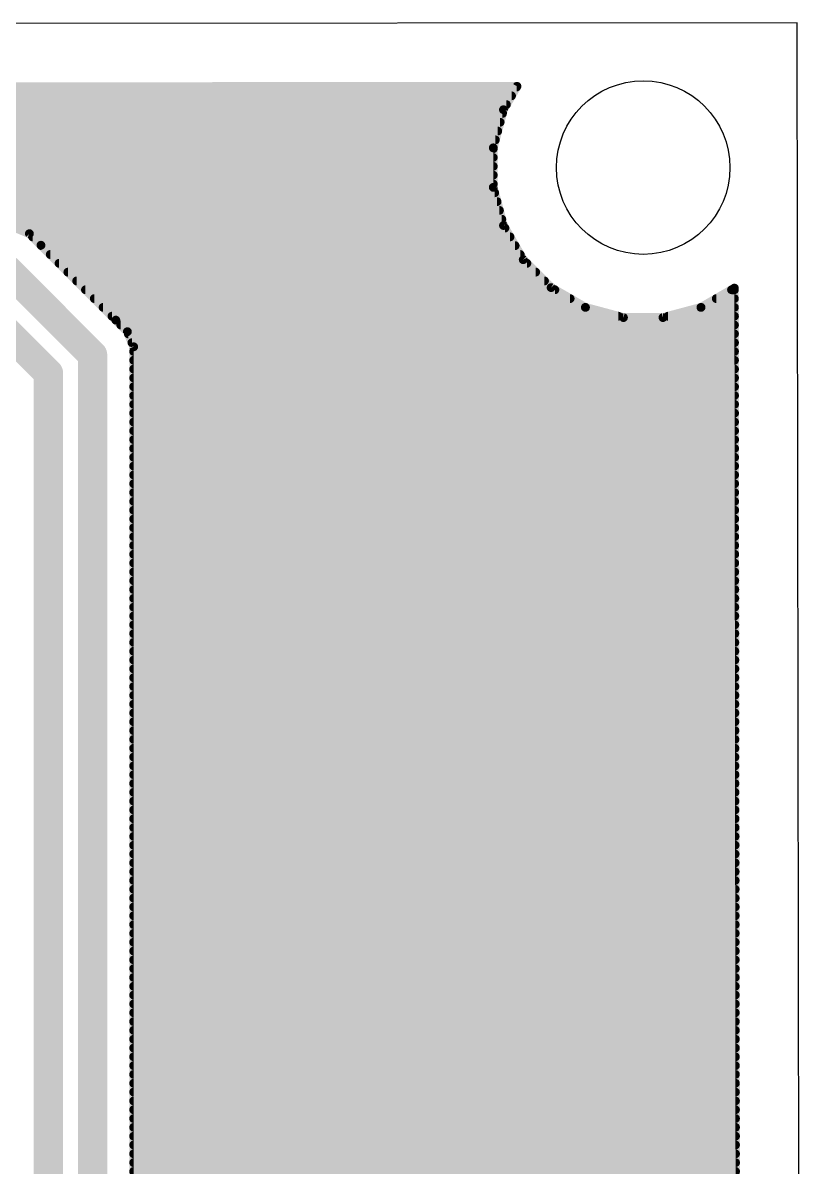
# Model space of a CAD drawing. Extents: x 1.5 to 61.1, y 27.7 to 80.1.
# Drawn here: x 47.66 to 61.11, y 60.27 to 80.05 of the extents above; entities that cross this region are included whole.
import ezdxf

# ---------------------------------------------------------------- set-up
doc = ezdxf.new("R2010")
doc.units = 0
doc.layers.add('1', color=12, linetype='CONTINUOUS')
doc.layers.add('20', color=31, linetype='CONTINUOUS')

msp = doc.modelspace()

# ---------------------------------------------------------------- linework, layer by layer
at = {"layer": '1'}
for points, const_width in [([(5.9971, 78.9117), (56.2018, 78.9547)], 0.1524), ([(42.7764, 78.9432), (56.1951, 78.9432)], 0.1524), ([(56.2018, 78.9547), (55.9681, 78.5501)], 0.1524), ([(6.0669, 78.7908), (56.1071, 78.7908)], 0.1524), ([(6.139, 78.6384), (56.0191, 78.6384)], 0.1524), ([(6.1798, 78.486), (55.951, 78.486)], 0.1524), ([(55.9681, 78.5501), (55.7915, 77.8908)], 0.1524), ([(6.2206, 78.3336), (55.9101, 78.3336)], 0.1524), ([(6.2615, 78.1812), (55.8693, 78.1812)], 0.1524), ([(6.3019, 78.0288), (55.8285, 78.0288)], 0.1524), ([(6.3019, 77.8764), (55.7915, 77.8764)], 0.1524), ([(55.7915, 77.8908), (55.7915, 77.2082)], 0.1524), ([(6.3019, 77.724), (55.7915, 77.724)], 0.1524), ([(8.0398, 77.5716), (55.7915, 77.5716)], 0.1524), ([(13.4767, 77.4192), (55.7915, 77.4192)], 0.1524), ([(13.6291, 77.2668), (55.7915, 77.2668)], 0.1524), ([(13.7815, 77.1144), (55.8166, 77.1144)], 0.1524), ([(55.7915, 77.2082), (55.9681, 76.549)], 0.1524), ([(13.9339, 76.962), (55.8575, 76.962)], 0.1524), ([(14.0863, 76.8096), (55.8983, 76.8096)], 0.1524), ([(14.2387, 76.6572), (55.9391, 76.6572)], 0.1524), ([(47.7722, 76.408), (47.5109, 76.5162)], 0.1524), ([(47.5384, 76.5048), (55.9936, 76.5048)], 0.1524), ([(55.9681, 76.549), (56.3094, 75.9579)], 0.1524), ([(47.9723, 76.2079), (47.7722, 76.408)], 0.1524), ([(47.8278, 76.3524), (56.0816, 76.3524)], 0.1524), ([(49.2666, 74.9136), (47.9723, 76.2079)], 0.1524), ([(47.9802, 76.2), (56.1696, 76.2)], 0.1524), ([(47.3694, 75.805), (48.8638, 74.3107)], 0.508), ([(48.1326, 76.0476), (56.2576, 76.0476)], 0.1524), ([(48.285, 75.8952), (56.3721, 75.8952)], 0.1524), ([(56.3094, 75.9579), (56.792, 75.4752)], 0.1524), ([(48.4374, 75.7428), (56.5245, 75.7428)], 0.1524), ([(48.5898, 75.5904), (56.6769, 75.5904)], 0.1524), ([(48.7422, 75.438), (56.8565, 75.438)], 0.1524), ([(48.8946, 75.2856), (57.1205, 75.2856)], 0.1524), ([(56.792, 75.4752), (57.3831, 75.134)], 0.1524), ([(59.3842, 75.134), (59.9602, 75.4665)], 0.1524), ([(59.6469, 75.2856), (59.9605, 75.2856)], 0.1524), ([(59.9108, 75.438), (59.9603, 75.438)], 0.1524), ([(59.9602, 75.4665), (59.9858, 55.5743)], 0.1524), ([(47.0538, 75.043), (48.1018, 73.995)], 0.508), ([(49.047, 75.1332), (57.386, 75.1332)], 0.1524), ([(57.3831, 75.134), (58.0424, 74.9573)], 0.1524), ([(58.7249, 74.9573), (59.3842, 75.134)], 0.1524), ([(59.3814, 75.1332), (59.9607, 75.1332)], 0.1524), ([(49.1994, 74.9808), (57.9547, 74.9808)], 0.1524), ([(49.4667, 74.7135), (49.2666, 74.9136)], 0.1524), ([(58.0424, 74.9573), (58.7249, 74.9573)], 0.1524), ([(58.8126, 74.9808), (59.9609, 74.9808)], 0.1524), ([(49.3518, 74.8284), (59.9611, 74.8284)], 0.1524), ([(49.575, 74.4521), (49.4667, 74.7135)], 0.1524), ([(48.8638, 74.3107), (48.8638, 56.8692)], 0.508), ([(49.4822, 74.676), (59.9613, 74.676)], 0.1524), ([(49.5454, 74.5236), (59.9615, 74.5236)], 0.1524), ([(49.575, 57.3357), (49.575, 74.4521)], 0.1524), ([(49.575, 74.3712), (59.9616, 74.3712)], 0.1524), ([(48.1018, 73.995), (48.1018, 57.1848)], 0.508), ([(49.575, 74.2188), (59.9618, 74.2188)], 0.1524), ([(49.575, 74.0664), (59.962, 74.0664)], 0.1524), ([(49.575, 73.914), (59.9622, 73.914)], 0.1524), ([(49.575, 73.7616), (59.9624, 73.7616)], 0.1524), ([(49.575, 73.6092), (59.9626, 73.6092)], 0.1524), ([(49.575, 73.4568), (59.9628, 73.4568)], 0.1524), ([(49.575, 73.3044), (59.963, 73.3044)], 0.1524), ([(49.575, 73.152), (59.9632, 73.152)], 0.1524), ([(49.575, 72.9996), (59.9634, 72.9996)], 0.1524), ([(49.575, 72.8472), (59.9636, 72.8472)], 0.1524), ([(49.575, 72.6948), (59.9638, 72.6948)], 0.1524), ([(49.575, 72.5424), (59.964, 72.5424)], 0.1524), ([(49.575, 72.39), (59.9642, 72.39)], 0.1524), ([(49.575, 72.2376), (59.9644, 72.2376)], 0.1524), ([(49.575, 72.0852), (59.9646, 72.0852)], 0.1524), ([(49.575, 71.9328), (59.9648, 71.9328)], 0.1524), ([(49.575, 71.7804), (59.965, 71.7804)], 0.1524), ([(49.575, 71.628), (59.9652, 71.628)], 0.1524), ([(49.575, 71.4756), (59.9654, 71.4756)], 0.1524), ([(49.575, 71.3232), (59.9656, 71.3232)], 0.1524), ([(49.575, 71.1708), (59.9658, 71.1708)], 0.1524), ([(49.575, 71.0184), (59.9659, 71.0184)], 0.1524), ([(49.575, 70.866), (59.9661, 70.866)], 0.1524), ([(49.575, 70.7136), (59.9663, 70.7136)], 0.1524), ([(49.575, 70.5612), (59.9665, 70.5612)], 0.1524), ([(49.575, 70.4088), (59.9667, 70.4088)], 0.1524), ([(49.575, 70.2564), (59.9669, 70.2564)], 0.1524), ([(49.575, 70.104), (59.9671, 70.104)], 0.1524), ([(49.575, 69.9516), (59.9673, 69.9516)], 0.1524), ([(49.575, 69.7992), (59.9675, 69.7992)], 0.1524), ([(49.575, 69.6468), (59.9677, 69.6468)], 0.1524), ([(49.575, 69.4944), (59.9679, 69.4944)], 0.1524), ([(49.575, 69.342), (59.9681, 69.342)], 0.1524), ([(49.575, 69.1896), (59.9683, 69.1896)], 0.1524), ([(49.575, 69.0372), (59.9685, 69.0372)], 0.1524), ([(49.575, 68.8848), (59.9687, 68.8848)], 0.1524), ([(49.575, 68.7324), (59.9689, 68.7324)], 0.1524), ([(49.575, 68.58), (59.9691, 68.58)], 0.1524), ([(49.575, 68.4276), (59.9693, 68.4276)], 0.1524), ([(49.575, 68.2752), (59.9695, 68.2752)], 0.1524), ([(49.575, 68.1228), (59.9697, 68.1228)], 0.1524), ([(49.575, 67.9704), (59.9699, 67.9704)], 0.1524), ([(49.575, 67.818), (59.9701, 67.818)], 0.1524), ([(49.575, 67.6656), (59.9703, 67.6656)], 0.1524), ([(49.575, 67.5132), (59.9704, 67.5132)], 0.1524), ([(49.575, 67.3608), (59.9706, 67.3608)], 0.1524), ([(49.575, 67.2084), (59.9708, 67.2084)], 0.1524), ([(49.575, 67.056), (59.971, 67.056)], 0.1524), ([(49.575, 66.9036), (59.9712, 66.9036)], 0.1524), ([(49.575, 66.7512), (59.9714, 66.7512)], 0.1524), ([(49.575, 66.5988), (59.9716, 66.5988)], 0.1524), ([(49.575, 66.4464), (59.9718, 66.4464)], 0.1524), ([(49.575, 66.294), (59.972, 66.294)], 0.1524), ([(49.575, 66.1416), (59.9722, 66.1416)], 0.1524), ([(49.575, 65.9892), (59.9724, 65.9892)], 0.1524), ([(49.575, 65.8368), (59.9726, 65.8368)], 0.1524), ([(49.575, 65.6844), (59.9728, 65.6844)], 0.1524), ([(49.575, 65.532), (59.973, 65.532)], 0.1524), ([(49.575, 65.3796), (59.9732, 65.3796)], 0.1524), ([(49.575, 65.2272), (59.9734, 65.2272)], 0.1524), ([(49.575, 65.0748), (59.9736, 65.0748)], 0.1524), ([(49.575, 64.9224), (59.9738, 64.9224)], 0.1524), ([(49.575, 64.77), (59.974, 64.77)], 0.1524), ([(49.575, 64.6176), (59.9742, 64.6176)], 0.1524), ([(49.575, 64.4652), (59.9744, 64.4652)], 0.1524), ([(49.575, 64.3128), (59.9746, 64.3128)], 0.1524), ([(49.575, 64.1604), (59.9747, 64.1604)], 0.1524), ([(49.575, 64.008), (59.9749, 64.008)], 0.1524), ([(49.575, 63.8556), (59.9751, 63.8556)], 0.1524), ([(49.575, 63.7032), (59.9753, 63.7032)], 0.1524), ([(49.575, 63.5508), (59.9755, 63.5508)], 0.1524), ([(49.575, 63.3984), (59.9757, 63.3984)], 0.1524), ([(49.575, 63.246), (59.9759, 63.246)], 0.1524), ([(49.575, 63.0936), (59.9761, 63.0936)], 0.1524), ([(49.575, 62.9412), (59.9763, 62.9412)], 0.1524), ([(49.575, 62.7888), (59.9765, 62.7888)], 0.1524), ([(49.575, 62.6364), (59.9767, 62.6364)], 0.1524), ([(49.575, 62.484), (59.9769, 62.484)], 0.1524), ([(49.575, 62.3316), (59.9771, 62.3316)], 0.1524), ([(49.575, 62.1792), (59.9773, 62.1792)], 0.1524), ([(49.575, 62.0268), (59.9775, 62.0268)], 0.1524), ([(49.575, 61.8744), (59.9777, 61.8744)], 0.1524), ([(49.575, 61.722), (59.9779, 61.722)], 0.1524), ([(49.575, 61.5696), (59.9781, 61.5696)], 0.1524), ([(49.575, 61.4172), (59.9783, 61.4172)], 0.1524), ([(49.575, 61.2648), (59.9785, 61.2648)], 0.1524), ([(49.575, 61.1124), (59.9787, 61.1124)], 0.1524), ([(49.575, 60.96), (59.9789, 60.96)], 0.1524), ([(49.575, 60.8076), (59.9791, 60.8076)], 0.1524), ([(49.575, 60.6552), (59.9792, 60.6552)], 0.1524), ([(49.575, 60.5028), (59.9794, 60.5028)], 0.1524), ([(49.575, 60.3504), (59.9796, 60.3504)], 0.1524), ([(49.575, 60.198), (59.9798, 60.198)], 0.1524)]:
    msp.add_lwpolyline(points, dxfattribs=dict(at, const_width=const_width))
for points, const_width in [([(56.2348, 78.9357, 1), (56.1688, 78.9738)], 0.0762), ([(56.1951, 78.9051, 1), (56.1951, 78.9813)], 0.0762), ([(56.2018, 78.9166, 1), (56.2017, 78.9928)], 0.0762), ([(56.1071, 78.7527, 1), (56.1071, 78.8289)], 0.0762), ([(55.9351, 78.5691, 1), (56.0011, 78.531)], 0.0762), ([(56.0049, 78.5402, 1), (55.9313, 78.5599)], 0.0762), ([(55.951, 78.4479, 1), (55.951, 78.5241)], 0.0762), ([(56.0191, 78.6003, 1), (56.0191, 78.6765)], 0.0762), ([(55.9101, 78.2955, 1), (55.9101, 78.3717)], 0.0762), ([(55.8693, 78.1431, 1), (55.8693, 78.2193)], 0.0762), ([(55.8296, 77.8908, 1), (55.7534, 77.8908)], 0.0762), ([(55.7547, 77.9006, 1), (55.8283, 77.8809)], 0.0762), ([(55.7915, 77.8383, 1), (55.7915, 77.9145)], 0.0762), ([(55.8285, 77.9907, 1), (55.8285, 78.0669)], 0.0762), ([(55.7915, 77.6859, 1), (55.7915, 77.7621)], 0.0762), ([(55.7915, 77.5335, 1), (55.7915, 77.6097)], 0.0762), ([(55.7915, 77.3811, 1), (55.7915, 77.4573)], 0.0762), ([(55.7915, 77.2287, 1), (55.7915, 77.3049)], 0.0762), ([(55.8283, 77.2181, 1), (55.7547, 77.1984)], 0.0762), ([(55.7534, 77.2082, 1), (55.8296, 77.2082)], 0.0762), ([(55.8166, 77.0763, 1), (55.8166, 77.1525)], 0.0762), ([(55.8575, 76.9239, 1), (55.8575, 77.0001)], 0.0762), ([(55.8983, 76.7715, 1), (55.8983, 76.8477)], 0.0762), ([(56.0011, 76.568, 1), (55.9351, 76.5299)], 0.0762), ([(55.9313, 76.5391, 1), (56.0049, 76.5588)], 0.0762), ([(55.9391, 76.6191, 1), (55.9391, 76.6953)], 0.0762), ([(55.9936, 76.4667, 1), (55.9936, 76.5429)], 0.0762), ([(47.7992, 76.4349, 1), (47.7453, 76.381)], 0.0762), ([(47.7577, 76.3728, 1), (47.7868, 76.4432)], 0.0762), ([(47.8278, 76.3905, 1), (47.8278, 76.3143)], 0.0762), ([(56.0816, 76.3143, 1), (56.0816, 76.3905)], 0.0762), ([(47.9993, 76.2348, 1), (47.9454, 76.1809)], 0.0762), ([(47.9802, 76.2381, 1), (47.9802, 76.1619)], 0.0762), ([(47.9454, 76.1809, 1), (47.9993, 76.2348)], 0.0762), ([(56.1696, 76.1619, 1), (56.1696, 76.2381)], 0.0762), ([(48.1326, 76.0857, 1), (48.1326, 76.0095)], 0.0762), ([(48.285, 75.9333, 1), (48.285, 75.8571)], 0.0762), ([(56.2576, 76.0095, 1), (56.2576, 76.0857)], 0.0762), ([(56.3363, 75.9848, 1), (56.2825, 75.9309)], 0.0762), ([(56.2764, 75.9388, 1), (56.3424, 75.9769)], 0.0762), ([(56.3721, 75.8571, 1), (56.3721, 75.9333)], 0.0762), ([(48.4374, 75.7809, 1), (48.4374, 75.7047)], 0.0762), ([(56.5245, 75.7047, 1), (56.5245, 75.7809)], 0.0762), ([(48.5898, 75.6285, 1), (48.5898, 75.5523)], 0.0762), ([(56.6769, 75.5523, 1), (56.6769, 75.6285)], 0.0762), ([(48.7422, 75.4761, 1), (48.7422, 75.3999)], 0.0762), ([(48.8946, 75.3237, 1), (48.8946, 75.2475)], 0.0762), ([(56.8111, 75.5082, 1), (56.773, 75.4422)], 0.0762), ([(56.7651, 75.4483, 1), (56.819, 75.5022)], 0.0762), ([(56.8565, 75.3999, 1), (56.8565, 75.4761)], 0.0762), ([(57.1205, 75.2475, 1), (57.1205, 75.3237)], 0.0762), ([(59.6469, 75.3237, 1), (59.6469, 75.2475)], 0.0762), ([(59.9108, 75.4761, 1), (59.9108, 75.3999)], 0.0762), ([(59.9983, 75.4666, 1), (59.9221, 75.4665)], 0.0762), ([(59.9793, 75.4335, 1), (59.9412, 75.4995)], 0.0762), ([(59.9603, 75.3999, 1), (59.9603, 75.4761)], 0.0762), ([(59.9605, 75.2475, 1), (59.9605, 75.3237)], 0.0762), ([(49.047, 75.1713, 1), (49.047, 75.0951)], 0.0762), ([(57.393, 75.1708, 1), (57.3733, 75.0972)], 0.0762), ([(57.3641, 75.101, 1), (57.4022, 75.167)], 0.0762), ([(57.386, 75.0951, 1), (57.386, 75.1713)], 0.0762), ([(59.3814, 75.1713, 1), (59.3814, 75.0951)], 0.0762), ([(59.3652, 75.167, 1), (59.4033, 75.101)], 0.0762), ([(59.3941, 75.0972, 1), (59.3744, 75.1708)], 0.0762), ([(59.9607, 75.0951, 1), (59.9607, 75.1713)], 0.0762), ([(49.1994, 75.0189, 1), (49.1994, 74.9427)], 0.0762), ([(49.2936, 74.9405, 1), (49.2397, 74.8866)], 0.0762), ([(49.2397, 74.8866, 1), (49.2936, 74.9405)], 0.0762), ([(57.9547, 74.9427, 1), (57.9547, 75.0189)], 0.0762), ([(58.0424, 74.9954, 1), (58.0424, 74.9192)], 0.0762), ([(58.0325, 74.9205, 1), (58.0523, 74.9941)], 0.0762), ([(58.7151, 74.9941, 1), (58.7348, 74.9205)], 0.0762), ([(58.7249, 74.9192, 1), (58.7249, 74.9954)], 0.0762), ([(58.8126, 75.0189, 1), (58.8126, 74.9427)], 0.0762), ([(59.9609, 74.9427, 1), (59.9609, 75.0189)], 0.0762), ([(49.3518, 74.8665, 1), (49.3518, 74.7903)], 0.0762), ([(49.5019, 74.7281, 1), (49.4315, 74.6989)], 0.0762), ([(49.4397, 74.6866, 1), (49.4936, 74.7405)], 0.0762), ([(59.9611, 74.7903, 1), (59.9611, 74.8665)], 0.0762), ([(48.9908, 74.3107, 1), (48.7368, 74.3107)], 0.254), ([(49.4822, 74.7141, 1), (49.4822, 74.6379)], 0.0762), ([(49.5454, 74.5617, 1), (49.5454, 74.4855)], 0.0762), ([(59.9613, 74.6379, 1), (59.9613, 74.7141)], 0.0762), ([(59.9615, 74.4855, 1), (59.9615, 74.5617)], 0.0762), ([(48.774, 74.2209, 1), (48.9536, 74.4005)], 0.254), ([(49.6131, 74.4521, 1), (49.5369, 74.4521)], 0.0762), ([(49.575, 74.4093, 1), (49.575, 74.3331)], 0.0762), ([(49.5398, 74.4375, 1), (49.6102, 74.4667)], 0.0762), ([(59.9616, 74.3331, 1), (59.9616, 74.4093)], 0.0762), ([(48.2288, 73.995, 1), (47.9748, 73.995)], 0.254), ([(48.012, 73.9052, 1), (48.1916, 74.0848)], 0.254), ([(49.575, 74.2569, 1), (49.575, 74.1807)], 0.0762), ([(59.9618, 74.1807, 1), (59.9618, 74.2569)], 0.0762), ([(49.575, 74.1045, 1), (49.575, 74.0283)], 0.0762), ([(49.575, 73.9521, 1), (49.575, 73.8759)], 0.0762), ([(59.962, 74.0283, 1), (59.962, 74.1045)], 0.0762), ([(59.9622, 73.8759, 1), (59.9622, 73.9521)], 0.0762), ([(49.575, 73.7997, 1), (49.575, 73.7235)], 0.0762), ([(59.9624, 73.7235, 1), (59.9624, 73.7997)], 0.0762), ([(49.575, 73.6473, 1), (49.575, 73.5711)], 0.0762), ([(59.9626, 73.5711, 1), (59.9626, 73.6473)], 0.0762), ([(49.575, 73.4949, 1), (49.575, 73.4187)], 0.0762), ([(49.575, 73.3425, 1), (49.575, 73.2663)], 0.0762), ([(59.9628, 73.4187, 1), (59.9628, 73.4949)], 0.0762), ([(59.963, 73.2663, 1), (59.963, 73.3425)], 0.0762), ([(49.575, 73.1901, 1), (49.575, 73.1139)], 0.0762), ([(59.9632, 73.1139, 1), (59.9632, 73.1901)], 0.0762), ([(49.575, 73.0377, 1), (49.575, 72.9615)], 0.0762), ([(59.9634, 72.9615, 1), (59.9634, 73.0377)], 0.0762), ([(49.575, 72.8853, 1), (49.575, 72.8091)], 0.0762), ([(59.9636, 72.8091, 1), (59.9636, 72.8853)], 0.0762), ([(49.575, 72.7329, 1), (49.575, 72.6567)], 0.0762), ([(49.575, 72.5805, 1), (49.575, 72.5043)], 0.0762), ([(59.9638, 72.6567, 1), (59.9638, 72.7329)], 0.0762), ([(59.964, 72.5043, 1), (59.964, 72.5805)], 0.0762), ([(49.575, 72.4281, 1), (49.575, 72.3519)], 0.0762), ([(59.9642, 72.3519, 1), (59.9642, 72.4281)], 0.0762), ([(49.575, 72.2757, 1), (49.575, 72.1995)], 0.0762), ([(59.9644, 72.1995, 1), (59.9644, 72.2757)], 0.0762), ([(49.575, 72.1233, 1), (49.575, 72.0471)], 0.0762), ([(49.575, 71.9709, 1), (49.575, 71.8947)], 0.0762), ([(59.9646, 72.0471, 1), (59.9646, 72.1233)], 0.0762), ([(59.9648, 71.8947, 1), (59.9648, 71.9709)], 0.0762), ([(49.575, 71.8185, 1), (49.575, 71.7423)], 0.0762), ([(59.965, 71.7423, 1), (59.965, 71.8185)], 0.0762), ([(49.575, 71.6661, 1), (49.575, 71.5899)], 0.0762), ([(59.9652, 71.5899, 1), (59.9652, 71.6661)], 0.0762), ([(49.575, 71.5137, 1), (49.575, 71.4375)], 0.0762), ([(59.9654, 71.4375, 1), (59.9654, 71.5137)], 0.0762), ([(49.575, 71.3613, 1), (49.575, 71.2851)], 0.0762), ([(49.575, 71.2089, 1), (49.575, 71.1327)], 0.0762), ([(59.9656, 71.2851, 1), (59.9656, 71.3613)], 0.0762), ([(59.9658, 71.1327, 1), (59.9658, 71.2089)], 0.0762), ([(49.575, 71.0565, 1), (49.575, 70.9803)], 0.0762), ([(59.9659, 70.9803, 1), (59.9659, 71.0565)], 0.0762), ([(49.575, 70.9041, 1), (49.575, 70.8279)], 0.0762), ([(59.9661, 70.8279, 1), (59.9661, 70.9041)], 0.0762), ([(49.575, 70.7517, 1), (49.575, 70.6755)], 0.0762), ([(49.575, 70.5993, 1), (49.575, 70.5231)], 0.0762), ([(59.9663, 70.6755, 1), (59.9663, 70.7517)], 0.0762), ([(59.9665, 70.5231, 1), (59.9665, 70.5993)], 0.0762), ([(49.575, 70.4469, 1), (49.575, 70.3707)], 0.0762), ([(59.9667, 70.3707, 1), (59.9667, 70.4469)], 0.0762), ([(49.575, 70.2945, 1), (49.575, 70.2183)], 0.0762), ([(59.9669, 70.2183, 1), (59.9669, 70.2945)], 0.0762), ([(49.575, 70.1421, 1), (49.575, 70.0659)], 0.0762), ([(49.575, 69.9897, 1), (49.575, 69.9135)], 0.0762), ([(59.9671, 70.0659, 1), (59.9671, 70.1421)], 0.0762), ([(59.9673, 69.9135, 1), (59.9673, 69.9897)], 0.0762), ([(49.575, 69.8373, 1), (49.575, 69.7611)], 0.0762), ([(59.9675, 69.7611, 1), (59.9675, 69.8373)], 0.0762), ([(49.575, 69.6849, 1), (49.575, 69.6087)], 0.0762), ([(59.9677, 69.6087, 1), (59.9677, 69.6849)], 0.0762), ([(49.575, 69.5325, 1), (49.575, 69.4563)], 0.0762), ([(59.9679, 69.4563, 1), (59.9679, 69.5325)], 0.0762), ([(49.575, 69.3801, 1), (49.575, 69.3039)], 0.0762), ([(49.575, 69.2277, 1), (49.575, 69.1515)], 0.0762), ([(59.9681, 69.3039, 1), (59.9681, 69.3801)], 0.0762), ([(59.9683, 69.1515, 1), (59.9683, 69.2277)], 0.0762), ([(49.575, 69.0753, 1), (49.575, 68.9991)], 0.0762), ([(59.9685, 68.9991, 1), (59.9685, 69.0753)], 0.0762), ([(49.575, 68.9229, 1), (49.575, 68.8467)], 0.0762), ([(59.9687, 68.8467, 1), (59.9687, 68.9229)], 0.0762), ([(49.575, 68.7705, 1), (49.575, 68.6943)], 0.0762), ([(49.575, 68.6181, 1), (49.575, 68.5419)], 0.0762), ([(59.9689, 68.6943, 1), (59.9689, 68.7705)], 0.0762), ([(59.9691, 68.5419, 1), (59.9691, 68.6181)], 0.0762), ([(49.575, 68.4657, 1), (49.575, 68.3895)], 0.0762), ([(59.9693, 68.3895, 1), (59.9693, 68.4657)], 0.0762), ([(49.575, 68.3133, 1), (49.575, 68.2371)], 0.0762), ([(59.9695, 68.2371, 1), (59.9695, 68.3133)], 0.0762), ([(49.575, 68.1609, 1), (49.575, 68.0847)], 0.0762), ([(49.575, 68.0085, 1), (49.575, 67.9323)], 0.0762), ([(59.9697, 68.0847, 1), (59.9697, 68.1609)], 0.0762), ([(59.9699, 67.9323, 1), (59.9699, 68.0085)], 0.0762), ([(49.575, 67.8561, 1), (49.575, 67.7799)], 0.0762), ([(59.9701, 67.7799, 1), (59.9701, 67.8561)], 0.0762), ([(49.575, 67.7037, 1), (49.575, 67.6275)], 0.0762), ([(59.9703, 67.6275, 1), (59.9703, 67.7037)], 0.0762), ([(49.575, 67.5513, 1), (49.575, 67.4751)], 0.0762), ([(59.9704, 67.4751, 1), (59.9704, 67.5513)], 0.0762), ([(49.575, 67.3989, 1), (49.575, 67.3227)], 0.0762), ([(49.575, 67.2465, 1), (49.575, 67.1703)], 0.0762), ([(59.9706, 67.3227, 1), (59.9706, 67.3989)], 0.0762), ([(59.9708, 67.1703, 1), (59.9708, 67.2465)], 0.0762), ([(49.575, 67.0941, 1), (49.575, 67.0179)], 0.0762), ([(59.971, 67.0179, 1), (59.971, 67.0941)], 0.0762), ([(49.575, 66.9417, 1), (49.575, 66.8655)], 0.0762), ([(59.9712, 66.8655, 1), (59.9712, 66.9417)], 0.0762), ([(49.575, 66.7893, 1), (49.575, 66.7131)], 0.0762), ([(49.575, 66.6369, 1), (49.575, 66.5607)], 0.0762), ([(59.9714, 66.7131, 1), (59.9714, 66.7893)], 0.0762), ([(59.9716, 66.5607, 1), (59.9716, 66.6369)], 0.0762), ([(49.575, 66.4845, 1), (49.575, 66.4083)], 0.0762), ([(59.9718, 66.4083, 1), (59.9718, 66.4845)], 0.0762), ([(49.575, 66.3321, 1), (49.575, 66.2559)], 0.0762), ([(59.972, 66.2559, 1), (59.972, 66.3321)], 0.0762), ([(49.575, 66.1797, 1), (49.575, 66.1035)], 0.0762), ([(49.575, 66.0273, 1), (49.575, 65.9511)], 0.0762), ([(59.9722, 66.1035, 1), (59.9722, 66.1797)], 0.0762), ([(59.9724, 65.9511, 1), (59.9724, 66.0273)], 0.0762), ([(49.575, 65.8749, 1), (49.575, 65.7987)], 0.0762), ([(59.9726, 65.7987, 1), (59.9726, 65.8749)], 0.0762), ([(49.575, 65.7225, 1), (49.575, 65.6463)], 0.0762), ([(59.9728, 65.6463, 1), (59.9728, 65.7225)], 0.0762), ([(49.575, 65.5701, 1), (49.575, 65.4939)], 0.0762), ([(59.973, 65.4939, 1), (59.973, 65.5701)], 0.0762), ([(49.575, 65.4177, 1), (49.575, 65.3415)], 0.0762), ([(49.575, 65.2653, 1), (49.575, 65.1891)], 0.0762), ([(59.9732, 65.3415, 1), (59.9732, 65.4177)], 0.0762), ([(59.9734, 65.1891, 1), (59.9734, 65.2653)], 0.0762), ([(49.575, 65.1129, 1), (49.575, 65.0367)], 0.0762), ([(59.9736, 65.0367, 1), (59.9736, 65.1129)], 0.0762), ([(49.575, 64.9605, 1), (49.575, 64.8843)], 0.0762), ([(59.9738, 64.8843, 1), (59.9738, 64.9605)], 0.0762), ([(49.575, 64.8081, 1), (49.575, 64.7319)], 0.0762), ([(49.575, 64.6557, 1), (49.575, 64.5795)], 0.0762), ([(59.974, 64.7319, 1), (59.974, 64.8081)], 0.0762), ([(59.9742, 64.5795, 1), (59.9742, 64.6557)], 0.0762), ([(49.575, 64.5033, 1), (49.575, 64.4271)], 0.0762), ([(59.9744, 64.4271, 1), (59.9744, 64.5033)], 0.0762), ([(49.575, 64.3509, 1), (49.575, 64.2747)], 0.0762), ([(59.9746, 64.2747, 1), (59.9746, 64.3509)], 0.0762), ([(49.575, 64.1985, 1), (49.575, 64.1223)], 0.0762), ([(49.575, 64.0461, 1), (49.575, 63.9699)], 0.0762), ([(59.9747, 64.1223, 1), (59.9747, 64.1985)], 0.0762), ([(59.9749, 63.9699, 1), (59.9749, 64.0461)], 0.0762), ([(49.575, 63.8937, 1), (49.575, 63.8175)], 0.0762), ([(59.9751, 63.8175, 1), (59.9751, 63.8937)], 0.0762), ([(49.575, 63.7413, 1), (49.575, 63.6651)], 0.0762), ([(59.9753, 63.6651, 1), (59.9753, 63.7413)], 0.0762), ([(49.575, 63.5889, 1), (49.575, 63.5127)], 0.0762), ([(59.9755, 63.5127, 1), (59.9755, 63.5889)], 0.0762), ([(49.575, 63.4365, 1), (49.575, 63.3603)], 0.0762), ([(49.575, 63.2841, 1), (49.575, 63.2079)], 0.0762), ([(59.9757, 63.3603, 1), (59.9757, 63.4365)], 0.0762), ([(59.9759, 63.2079, 1), (59.9759, 63.2841)], 0.0762), ([(49.575, 63.1317, 1), (49.575, 63.0555)], 0.0762), ([(59.9761, 63.0555, 1), (59.9761, 63.1317)], 0.0762), ([(49.575, 62.9793, 1), (49.575, 62.9031)], 0.0762), ([(59.9763, 62.9031, 1), (59.9763, 62.9793)], 0.0762), ([(49.575, 62.8269, 1), (49.575, 62.7507)], 0.0762), ([(49.575, 62.6745, 1), (49.575, 62.5983)], 0.0762), ([(59.9765, 62.7507, 1), (59.9765, 62.8269)], 0.0762), ([(59.9767, 62.5983, 1), (59.9767, 62.6745)], 0.0762), ([(49.575, 62.5221, 1), (49.575, 62.4459)], 0.0762), ([(59.9769, 62.4459, 1), (59.9769, 62.5221)], 0.0762), ([(49.575, 62.3697, 1), (49.575, 62.2935)], 0.0762), ([(59.9771, 62.2935, 1), (59.9771, 62.3697)], 0.0762), ([(49.575, 62.2173, 1), (49.575, 62.1411)], 0.0762), ([(59.9773, 62.1411, 1), (59.9773, 62.2173)], 0.0762), ([(49.575, 62.0649, 1), (49.575, 61.9887)], 0.0762), ([(49.575, 61.9125, 1), (49.575, 61.8363)], 0.0762), ([(59.9775, 61.9887, 1), (59.9775, 62.0649)], 0.0762), ([(59.9777, 61.8363, 1), (59.9777, 61.9125)], 0.0762), ([(49.575, 61.7601, 1), (49.575, 61.6839)], 0.0762), ([(59.9779, 61.6839, 1), (59.9779, 61.7601)], 0.0762), ([(49.575, 61.6077, 1), (49.575, 61.5315)], 0.0762), ([(59.9781, 61.5315, 1), (59.9781, 61.6077)], 0.0762), ([(49.575, 61.4553, 1), (49.575, 61.3791)], 0.0762), ([(49.575, 61.3029, 1), (49.575, 61.2267)], 0.0762), ([(59.9783, 61.3791, 1), (59.9783, 61.4553)], 0.0762), ([(59.9785, 61.2267, 1), (59.9785, 61.3029)], 0.0762), ([(49.575, 61.1505, 1), (49.575, 61.0743)], 0.0762), ([(59.9787, 61.0743, 1), (59.9787, 61.1505)], 0.0762), ([(49.575, 60.9981, 1), (49.575, 60.9219)], 0.0762), ([(59.9789, 60.9219, 1), (59.9789, 60.9981)], 0.0762), ([(49.575, 60.8457, 1), (49.575, 60.7695)], 0.0762), ([(49.575, 60.6933, 1), (49.575, 60.6171)], 0.0762), ([(59.9791, 60.7695, 1), (59.9791, 60.8457)], 0.0762), ([(59.9792, 60.6171, 1), (59.9792, 60.6933)], 0.0762), ([(49.575, 60.5409, 1), (49.575, 60.4647)], 0.0762), ([(59.9794, 60.4647, 1), (59.9794, 60.5409)], 0.0762), ([(49.575, 60.3885, 1), (49.575, 60.3123)], 0.0762), ([(59.9796, 60.3123, 1), (59.9796, 60.3885)], 0.0762), ([(49.575, 60.2361, 1), (49.575, 60.1599)], 0.0762), ([(59.9798, 60.1599, 1), (59.9798, 60.2361)], 0.0762)]:
    msp.add_lwpolyline(points, format="xyb", dxfattribs=dict(at, const_width=const_width))
at = {"layer": '20'}
for p, q in [((61.0466, 80.0511), (1.4755, 80)), ((61.1136, 27.8008), (61.0466, 80.0511))]:
    msp.add_line(p, q, dxfattribs=at)
msp.add_circle((58.3837, 77.5495), 1.5, dxfattribs=at)

doc.saveas('drawing.dxf')
